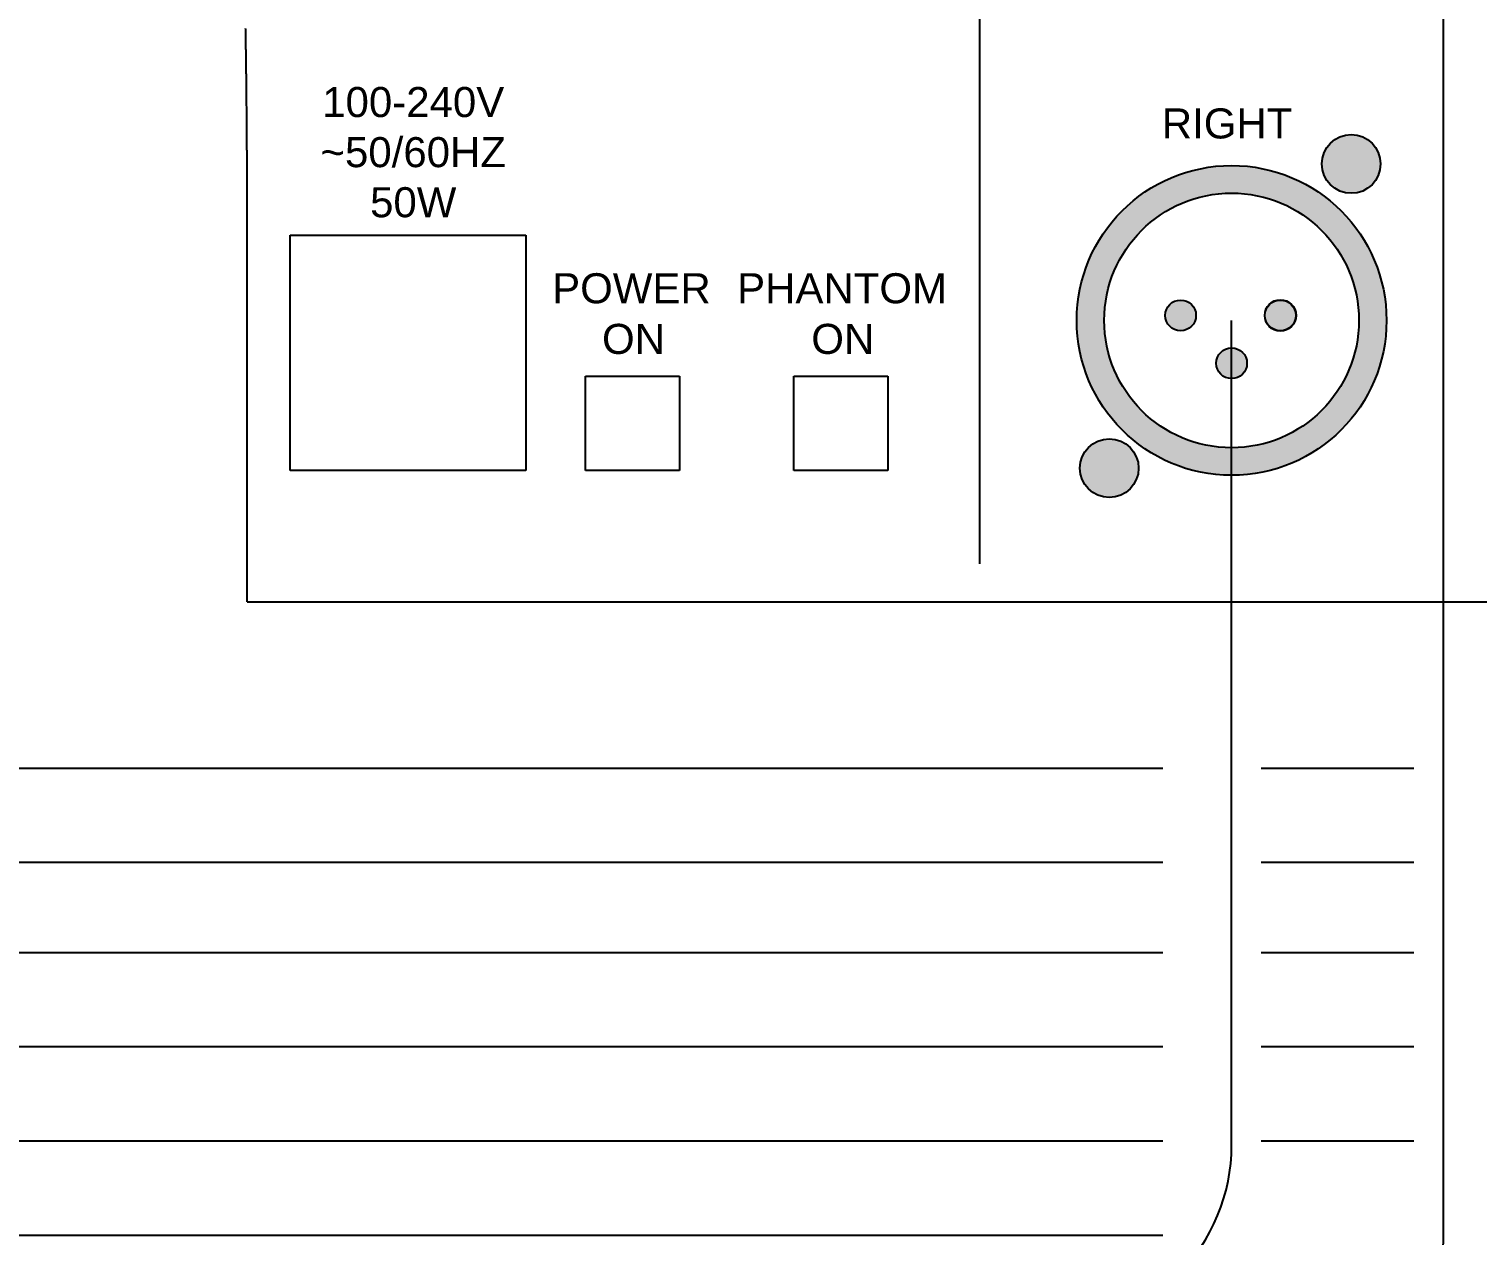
# Model space of a CAD drawing. Header units: millimetres. Extents: x 88 to 97873, y 32 to 55088.
# Drawn here: x 47975.3 to 48282.8, y 4787.9 to 5044 of the extents above; entities that cross this region are included whole.
import ezdxf

# ---------------------------------------------------------------- set-up
doc = ezdxf.new("R2010")
doc.units = ezdxf.units.MM
doc.header["$LTSCALE"] = 0.3
doc.layers.add('FICHAS_XLR', color=7, linetype='Continuous')
doc.styles.get("Standard").update_dxf_attribs({"font": 'arial.ttf'})

msp = doc.modelspace()

# ---------------------------------------------------------------- hatches: boundary and pattern name
at = {"layer": 'FICHAS_XLR'}
h = msp.add_hatch(color=0, dxfattribs=at)
h.dxf.hatch_style = 1
h.paths.add_polyline_path([(48210.93, 4950.76, -1), (48198.48, 4950.76, -1)])
h.paths.add_polyline_path([(48249.87, 5015.34, -1), (48262.32, 5015.34, -1)])
h = msp.add_hatch(color=0, dxfattribs=at)
h.dxf.hatch_style = 1
h.paths.add_polyline_path([(48263.57, 4982.12, -1), (48197.79, 4982.12, -1)])
h.paths.add_polyline_path([(48203.64, 4982.12, 1), (48257.71, 4982.12, 1)], flags=16)
h.paths.add_polyline_path([(48216.59, 4983.18, 1), (48223.12, 4983.18, 1)], flags=0)
h.paths.add_polyline_path([(48227.41, 4973.03, 1), (48233.94, 4973.03, 1)], flags=0)
h.paths.add_polyline_path([(48237.77, 4983.18, 1), (48244.3, 4983.18, 1)], flags=0)
h = msp.add_hatch(color=0, dxfattribs=at)
h.dxf.hatch_style = 1
h.paths.add_polyline_path([(48227.41, 4973.03, -1), (48233.95, 4973.03, -1)])
h.paths.add_polyline_path([(48216.59, 4983.18, -1), (48223.12, 4983.18, -1)])
h.paths.add_polyline_path([(48244.37, 4983.18, -1), (48237.7, 4983.18, -1)])

# ---------------------------------------------------------------- linework, layer by layer
for p, q in [((48177.16, 5155.05), (48177.16, 4930.41)), ((48021.32, 5043.81), (48021.31, 5044.14)), ((48021.32, 5043.48), (48021.32, 5043.81)), ((48021.33, 5043.14), (48021.32, 5043.48)), ((48021.33, 5042.81), (48021.33, 5043.14)), ((48021.34, 5042.48), (48021.33, 5042.81)), ((48021.34, 5042.14), (48021.34, 5042.48)), ((48021.35, 5041.81), (48021.34, 5042.14)), ((48021.35, 5041.47), (48021.35, 5041.81)), ((48021.36, 5041.14), (48021.35, 5041.47)), ((48021.37, 5040.8), (48021.36, 5041.14)), ((48021.37, 5040.46), (48021.37, 5040.8)), ((48021.38, 5040.13), (48021.37, 5040.46)), ((48021.38, 5039.79), (48021.38, 5040.13)), ((48021.39, 5039.45), (48021.38, 5039.79)), ((48021.39, 5039.11), (48021.39, 5039.45)), ((48021.4, 5038.76), (48021.39, 5039.11)), ((48021.4, 5038.42), (48021.4, 5038.76)), ((48021.41, 5038.08), (48021.4, 5038.42)), ((48021.41, 5037.74), (48021.41, 5038.08)), ((48021.42, 5037.39), (48021.41, 5037.74)), ((48021.42, 5037.05), (48021.42, 5037.39)), ((48021.42, 5036.7), (48021.42, 5037.05)), ((48021.43, 5036.35), (48021.42, 5036.7)), ((48021.43, 5036), (48021.43, 5036.35)), ((48021.44, 5035.66), (48021.43, 5036)), ((48021.44, 5035.31), (48021.44, 5035.66)), ((48021.45, 5034.96), (48021.44, 5035.31)), ((48021.45, 5034.61), (48021.45, 5034.96)), ((48021.46, 5034.26), (48021.45, 5034.61)), ((48021.46, 5033.9), (48021.46, 5034.26)), ((48021.46, 5033.55), (48021.46, 5033.9)), ((48021.47, 5033.2), (48021.46, 5033.55)), ((48021.47, 5032.84), (48021.47, 5033.2)), ((48021.48, 5032.49), (48021.47, 5032.84)), ((48021.48, 5032.13), (48021.48, 5032.49)), ((48021.48, 5031.77), (48021.48, 5032.13)), ((48021.49, 5031.42), (48021.48, 5031.77)), ((48021.49, 5031.06), (48021.49, 5031.42)), ((48021.5, 5030.7), (48021.49, 5031.06)), ((48021.5, 5030.34), (48021.5, 5030.7)), ((48021.5, 5029.98), (48021.5, 5030.34)), ((48021.51, 5029.62), (48021.5, 5029.98)), ((48021.51, 5029.26), (48021.51, 5029.62)), ((48021.51, 5028.89), (48021.51, 5029.26)), ((48021.52, 5028.53), (48021.51, 5028.89)), ((48021.52, 5028.16), (48021.52, 5028.53)), ((48021.52, 5027.8), (48021.52, 5028.16)), ((48021.53, 5027.43), (48021.52, 5027.8)), ((48021.53, 5027.07), (48021.53, 5027.43)), ((48021.53, 5026.7), (48021.53, 5027.07)), ((48021.54, 5026.33), (48021.53, 5026.7)), ((48021.54, 5025.96), (48021.54, 5026.33)), ((48021.54, 5025.59), (48021.54, 5025.96)), ((48021.55, 5025.22), (48021.54, 5025.59)), ((48021.55, 5024.85), (48021.55, 5025.22)), ((48021.55, 5024.48), (48021.55, 5024.85)), ((48021.56, 5024.1), (48021.55, 5024.48)), ((48021.56, 5023.73), (48021.56, 5024.1)), ((48021.56, 5023.35), (48021.56, 5023.73)), ((48021.56, 5022.98), (48021.56, 5023.35)), ((48021.57, 5022.6), (48021.56, 5022.98)), ((48021.57, 5022.23), (48021.57, 5022.6)), ((48021.57, 5021.85), (48021.57, 5022.23)), ((48021.57, 5021.47), (48021.57, 5021.85)), ((48021.58, 5021.09), (48021.57, 5021.47)), ((48021.58, 5020.71), (48021.58, 5021.09)), ((48021.58, 5020.33), (48021.58, 5020.71)), ((48021.58, 5019.95), (48021.58, 5020.33)), ((48021.59, 5019.56), (48021.58, 5019.95)), ((48021.59, 5019.18), (48021.59, 5019.56)), ((48021.59, 5018.8), (48021.59, 5019.18)), ((48021.59, 5018.41), (48021.59, 5018.8)), ((48021.6, 5018.03), (48021.59, 5018.41)), ((48021.6, 5017.64), (48021.6, 5018.03)), ((48021.6, 5017.25), (48021.6, 5017.64)), ((48021.6, 5016.86), (48021.6, 5017.25)), ((48021.6, 5016.47), (48021.6, 5016.86)), ((48021.61, 5016.08), (48021.6, 5016.47)), ((48021.61, 5015.69), (48021.61, 5016.08)), ((48021.61, 5015.3), (48021.61, 5015.69)), ((48021.61, 5014.91), (48021.61, 5015.3)), ((48021.61, 5014.52), (48021.61, 5014.91)), ((48021.61, 5014.12), (48021.61, 5014.52)), ((48021.61, 5013.73), (48021.61, 5014.12)), ((48021.62, 5013.33), (48021.61, 5013.73)), ((48021.62, 5012.94), (48021.62, 5013.33)), ((48021.62, 5012.54), (48021.62, 5012.94)), ((48021.62, 5012.14), (48021.62, 5012.54)), ((48021.62, 5011.74), (48021.62, 5012.14)), ((48021.62, 5011.34), (48021.62, 5011.74)), ((48021.62, 5010.94), (48021.62, 5011.34)), ((48021.63, 5010.54), (48021.62, 5010.94)), ((48021.63, 5010.14), (48021.63, 5010.54)), ((48021.63, 5009.74), (48021.63, 5010.14)), ((48021.63, 5009.33), (48021.63, 5009.74)), ((48021.63, 5008.93), (48021.63, 5009.33)), ((48021.63, 5008.52), (48021.63, 5008.93)), ((48021.63, 5008.12), (48021.63, 5008.52)), ((48021.63, 5007.71), (48021.63, 5008.12)), ((48021.63, 5007.3), (48021.63, 5007.71)), ((48021.63, 5006.89), (48021.63, 5007.3)), ((48021.63, 5006.48), (48021.63, 5006.89)), ((48021.63, 5006.07), (48021.63, 5006.48)), ((48021.63, 5005.66), (48021.63, 5006.07)), ((48021.63, 5005.25), (48021.63, 5005.66)), ((48021.63, 5004.84), (48021.63, 5005.25)), ((48021.64, 5004.42), (48021.63, 5004.84)), ((48021.64, 5004.01), (48021.64, 5004.42)), ((48021.64, 5003.59), (48021.64, 5004.01)), ((48021.64, 5003.18), (48021.64, 5003.59)), ((48021.64, 5002.76), (48021.64, 5003.18)), ((48021.64, 5002.34), (48021.64, 5002.76)), ((48021.64, 4922.34), (48021.64, 5002.34)), ((48030.79, 5000.23), (48080.79, 5000.23)), ((48030.79, 4950.23), (48030.79, 5000.23)), ((48080.79, 5000.23), (48080.79, 4950.23)), ((48093.46, 4970.29), (48113.46, 4970.29)), ((48093.46, 4950.23), (48093.46, 4970.29)), ((48113.46, 4970.29), (48113.46, 4950.23)), ((48137.7, 4970.29), (48157.7, 4970.29)), ((48137.7, 4950.23), (48137.7, 4970.29)), ((48157.7, 4970.29), (48157.7, 4950.23)), ((48080.79, 4950.23), (48030.79, 4950.23)), ((48113.46, 4950.23), (48093.46, 4950.23)), ((48157.7, 4950.23), (48137.7, 4950.23)), ((48021.64, 4922.34), (49143.38, 4922.34))]:
    msp.add_line(p, q)
for points in [[(47153.99, 5889.8), (47153.99, 5814.84, 0.414214), (47193.06, 5775.77), (47655.21, 5775.77, -0.414214), (47694.28, 5736.7), (47694.28, 4866.98, 0.414214), (47733.35, 4827.91), (48216.11, 4827.91)], [(48580.77, 5889.8), (48580.77, 5802.2, -0.414214), (48541.7, 5763.13), (47945.37, 5763.13, 0.414214), (47906.3, 5724.06), (47906.3, 4906.14, 0.414214), (47945.37, 4867.07), (48216.11, 4867.07)], [(47159.93, 5043.88), (47281, 5043.88, -0.414214), (47320.07, 5004.81), (47320.07, 4826.98, 0.414214), (47359.14, 4787.91), (48216.11, 4787.91)]]:
    msp.add_lwpolyline(points, format="xyb")
at = {"color": 1}
for points in [[(47814.65, 5889.8), (47814.65, 4886.98, 0.414214), (47853.72, 4847.91), (48216.11, 4847.91)], [(48660.77, 5889.8), (48660.77, 5782.2, -0.414214), (48621.7, 5743.13), (47965.37, 5743.13, 0.414214), (47926.3, 5704.06), (47926.3, 4926.14, 0.414214), (47965.37, 4887.07), (48216.11, 4887.07)], [(46859.03, 5515.31), (47280.3, 5515.31), (47534.84, 5515.31, -0.414214), (47573.91, 5476.24), (47573.91, 4846.98, 0.414214), (47612.98, 4807.91), (48216.11, 4807.91)]]:
    msp.add_lwpolyline(points, format="xyb", dxfattribs=at)
at = {"color": 30}
msp.add_lwpolyline([(47411.52, 4524.97), (47411.52, 4708.84, -0.414214), (47450.59, 4747.91), (48236.61, 4747.91, 0.414214), (48275.68, 4786.98), (48275.68, 5046.19, 0.414214), (48236.61, 5085.26), (48230.68, 5085.26)], format="xyb", dxfattribs=at)
at = {"color": 6}
msp.add_lwpolyline([(47207.49, 4510.7), (47207.49, 4728.84, -0.414214), (47246.56, 4767.91), (48191.61, 4767.91, 0.414214), (48230.68, 4806.98), (48230.68, 4982.12)], format="xyb", dxfattribs=at)
at = {"color": 1}
for points in [[(48236.95, 4887.07), (48269.41, 4887.07)], [(48236.95, 4847.91), (48269.41, 4847.91)], [(48236.95, 4807.91), (48269.41, 4807.91)]]:
    msp.add_lwpolyline(points, dxfattribs=at)
for points in [[(48236.95, 4867.07), (48269.41, 4867.07)], [(48236.95, 4827.91), (48269.41, 4827.91)]]:
    msp.add_lwpolyline(points)
at = {"layer": 'FICHAS_XLR', "color": 0}
for centre, radius in [((48256.09, 5015.34), 6.23), ((48230.68, 4982.12), 32.89), ((48230.68, 4982.12), 27.04), ((48219.85, 4983.18), 3.27), ((48241.04, 4983.18), 3.33), ((48241.04, 4983.18), 3.27), ((48230.68, 4973.03), 3.27), ((48230.68, 4973.03), 3.27), ((48204.71, 4950.76), 6.23)]:
    msp.add_circle(centre, radius, dxfattribs=at)

# ---------------------------------------------------------------- texts
for s, p in [('RIGHT', (48215.86, 5020.76)), ('POWER', (48086.4, 4985.76)), ('PHANTOM', (48125.68, 4985.76)), ('ON', (48096.99, 4975.01)), ('ON', (48141.43, 4975.01))]:
    msp.add_text(s, height=6.381).set_placement(p)
at = {"width": 6.3807, "attachment_point": 3}
for s, insert, char_height in [('\\pxqc;100-240V\\P~50/60HZ 50W\\P', (48060.09, 5031.68), 6.3807), ('\\pxqc;', (48066.47, 5031.68), 6.381)]:
    msp.add_mtext(s, dxfattribs=dict(at, insert=insert, char_height=char_height))

doc.saveas('drawing.dxf')
